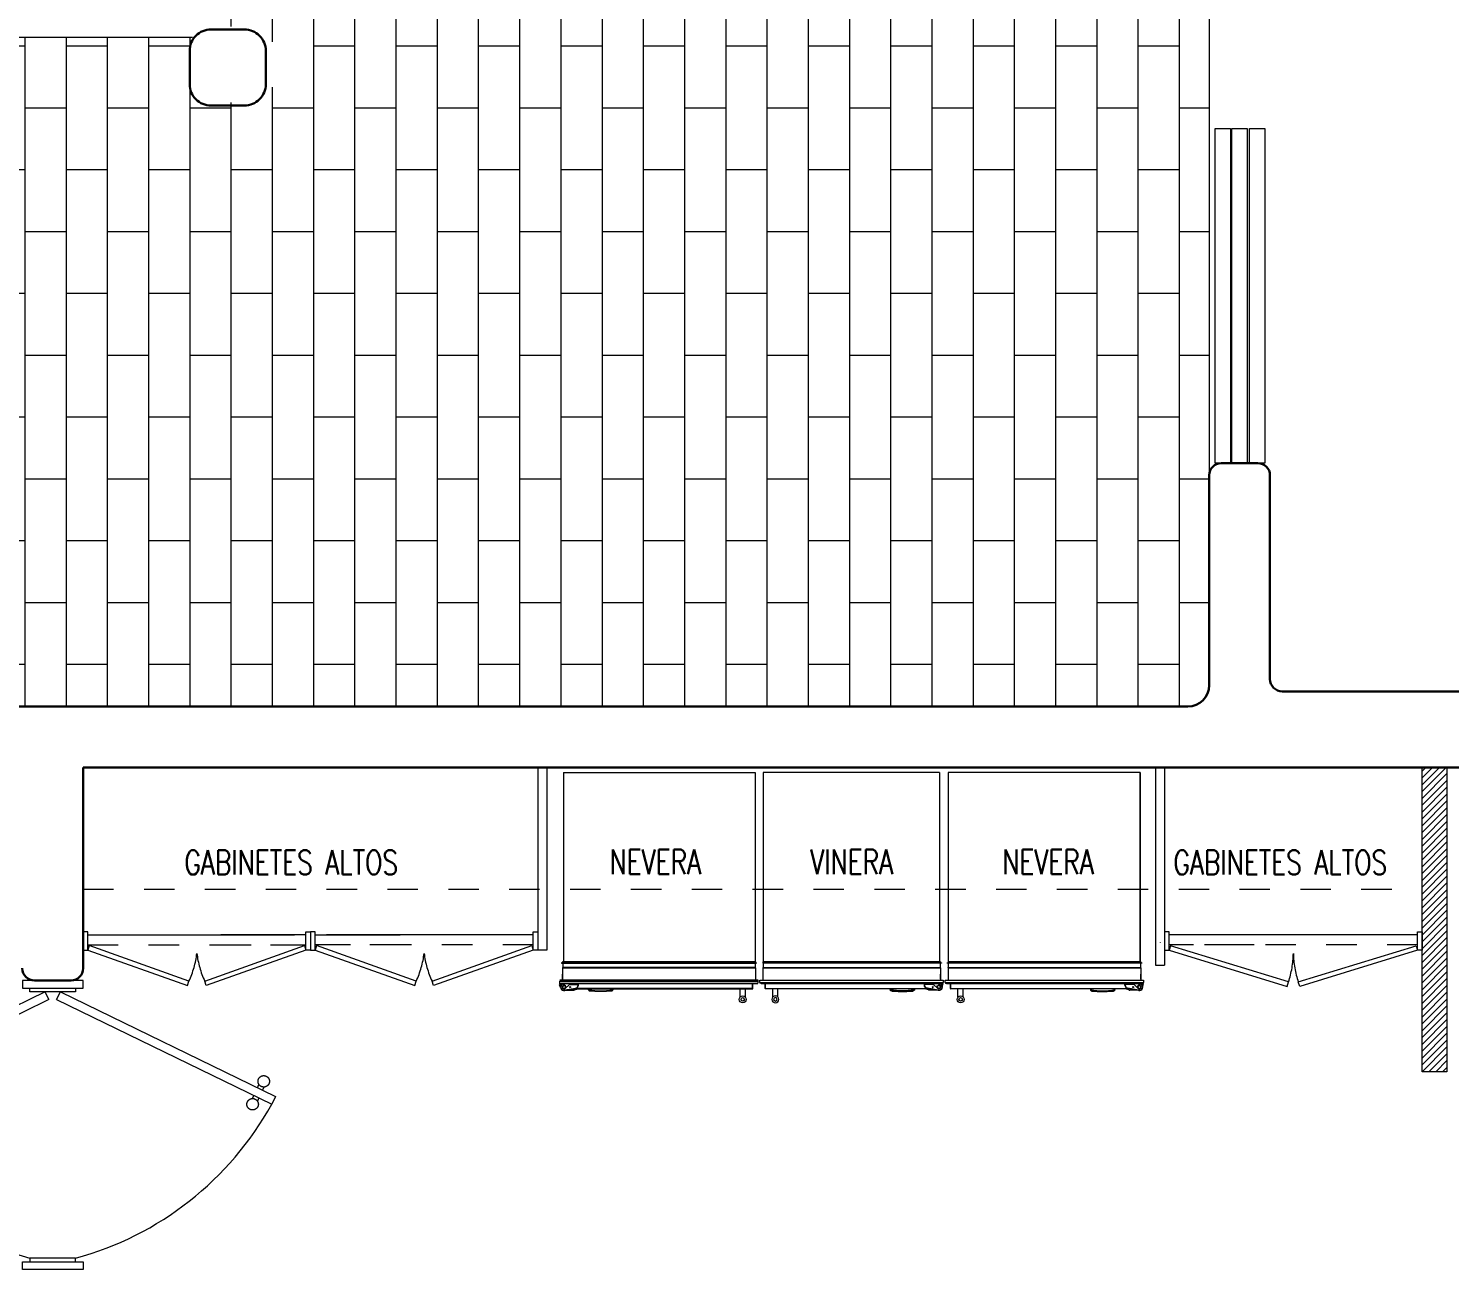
# Model space of a CAD drawing. Header units: metres. Extents: x -44 to 358, y -286 to 66.
# Drawn here: x 36.912 to 41.582, y -86.715 to -82.637 of the extents above; entities that cross this region are included whole.
import ezdxf

# ---------------------------------------------------------------- set-up
doc = ezdxf.new("R2010")
doc.units = ezdxf.units.M
doc.header["$LTSCALE"] = 0.3
doc.linetypes.add('DASHED', pattern=[0.75, 0.5, -0.25])
for name, color, linetype, lineweight in [('A-DOOR', 7, 'Continuous', 5), ('A-WALL', 7, 'Continuous', 30), ('baños', 141, 'Continuous', 0), ('Columnas', 7, 'Continuous', 18), ('MOB FIJOS', 251, 'Continuous', 0), ('MOBILIARIOS', 252, 'Continuous', 0), ('piso', 251, 'Continuous', 18), ('PLF 01', 252, 'Continuous', 9), ('PROYECCION', 9, 'DASHED', 0)]:
    doc.layers.add(name, color=color, linetype=linetype, lineweight=lineweight)
doc.layers.add('hatch piso', color=253, linetype='Continuous', lineweight=0, transparency=0.7)
doc.layers.add('TEXTOS', color=4, linetype='Continuous')
doc.styles.add('Arch-Dim', font='romans.shx', dxfattribs={"width": 0.75})

# ---------------------------------------------------------------- blocks, each defined once
blk = doc.blocks.new('A$C0952172f')
at = {"layer": 'A-DOOR'}
for p, q in [((0.569, 1.4639), (0.5435, 1.4515)), ((0.887, 0.7445), (0.5435, 1.4515)), ((0.9125, 0.7569), (0.569, 1.4639)), ((0.564, 1.4092), (0.5538, 1.4042)), ((0.5895, 1.4216), (0.5997, 1.4265)), ((0.5977, 1.4046), (0.608, 1.4096)), ((0.5723, 1.3923), (0.562, 1.3873)), ((0.887, 0.7445), (0.9125, 0.7569)), ((0.887, 0.7193), (0.5435, 0.0124)), ((0.9125, 0.707), (0.569, 0)), ((0.887, 0.7193), (0.9125, 0.707)), ((0.564, 0.0547), (0.5538, 0.0597)), ((0.5723, 0.0716), (0.562, 0.0766)), ((0.5977, 0.0592), (0.608, 0.0543)), ((0.569, 0), (0.5435, 0.0124)), ((0.5895, 0.0423), (0.5997, 0.0374))]:
    blk.add_line(p, q, dxfattribs=at)
for points in [[(0, 0.8319), (0.025, 0.8319), (0.025, 0.6319), (0, 0.6319)], [(0.0375, 0.8069), (0.025, 0.8069), (0.025, 0.6569), (0.0375, 0.6569)], [(0.9125, 0.8069), (0.925, 0.8069), (0.925, 0.6569), (0.9125, 0.6569)], [(0.95, 0.8319), (0.925, 0.8319), (0.925, 0.6319), (0.95, 0.6319)]]:
    blk.add_lwpolyline(points, close=True, dxfattribs=at)
for centre, start, end in [((1.0509, 0.5323), 118.902, 164.8359), ((1.0509, 0.9316), 195.1641, 241.098)]:
    blk.add_arc(centre, 1.05, start, end, dxfattribs=at)
for points in [[(0.5244, 1.3886), (0.5244, 1.3937), (0.5295, 1.4024), (0.5382, 1.4075), (0.5483, 1.4074), (0.557, 1.4024), (0.5621, 1.3937), (0.5621, 1.3836), (0.557, 1.3748), (0.5483, 1.3698), (0.5382, 1.3698), (0.5295, 1.3749), (0.5244, 1.3836), (0.5244, 1.3886)], [(0.5997, 1.4252), (0.5997, 1.4303), (0.6047, 1.439), (0.6135, 1.444), (0.6236, 1.444), (0.6323, 1.439), (0.6373, 1.4302), (0.6373, 1.4202), (0.6323, 1.4114), (0.6236, 1.4064), (0.6135, 1.4064), (0.6047, 1.4114), (0.5997, 1.4202), (0.5997, 1.4252)], [(0.5244, 0.0753), (0.5244, 0.0702), (0.5295, 0.0615), (0.5382, 0.0564), (0.5483, 0.0564), (0.557, 0.0615), (0.5621, 0.0702), (0.5621, 0.0803), (0.557, 0.089), (0.5483, 0.0941), (0.5382, 0.0941), (0.5295, 0.089), (0.5244, 0.0803), (0.5244, 0.0753)], [(0.5997, 0.0387), (0.5997, 0.0336), (0.6047, 0.0249), (0.6135, 0.0199), (0.6236, 0.0199), (0.6323, 0.0249), (0.6373, 0.0337), (0.6373, 0.0437), (0.6323, 0.0525), (0.6236, 0.0575), (0.6135, 0.0575), (0.6047, 0.0525), (0.5997, 0.0437), (0.5997, 0.0387)]]:
    blk.add_open_spline(points, degree=2, dxfattribs=at)
blk = doc.blocks.new('PL BASE 1N NASAS 09')
at = {"layer": 'PLF 01'}
h = blk.add_hatch(dxfattribs=at)
h.set_pattern_fill('LINE', color=256, scale=0.005, angle=45)
h.set_pattern_definition([(45, (-98.539091, -50.599719), (-0.01122532, 0.01122532), [])])
h.paths.add_polyline_path([(-99.1496, -50.4497), (-99.231, -50.4497), (-99.231, -49.4497), (-99.2199, -49.4497), (-99.1933, -49.4497), (-99.1496, -49.4497)])
at = {"layer": 'A-DOOR'}
for points in [[(-99.9113, -47.3497), (-99.8613, -47.3497), (-99.8613, -48.4497), (-99.9113, -48.4497)], [(-99.8563, -47.3497), (-99.8063, -47.3497), (-99.8063, -48.4497), (-99.8563, -48.4497)], [(-99.7983, -47.3497), (-99.7483, -47.3497), (-99.7483, -48.4497), (-99.7983, -48.4497)]]:
    blk.add_lwpolyline(points, close=True, dxfattribs=at)
at = {"layer": 'A-WALL', "transparency": 33554684}
for p, q in [((-99.8911, -48.4497), (-99.7711, -48.4497)), ((-99.8011, -48.4497), (-99.8611, -48.4497))]:
    blk.add_line(p, q, dxfattribs=at)
at = {"layer": 'A-WALL'}
for p, q in [((-99.9311, -48.4897), (-99.9311, -49.1797)), ((-99.7311, -48.4897), (-99.7311, -49.1597)), ((-99.6911, -49.1997), (-98.696, -49.1998)), ((-106.3611, -49.2497), (-100.0011, -49.2497)), ((-103.6311, -49.4497), (-103.6311, -50.1097)), ((-103.6311, -49.4497), (-99.231, -49.4497)), ((-99.231, -49.4497), (-99.0311, -49.4497)), ((-103.7911, -50.1497), (-103.6711, -50.1497))]:
    blk.add_line(p, q, dxfattribs=at)
blk.add_lwpolyline([(-103.2111, -47.2748), (-103.1011, -47.2748, 0.414214), (-103.0311, -47.2048), (-103.0311, -47.0948, 0.414214), (-103.1011, -47.0248), (-103.2111, -47.0248, 0.414214), (-103.2811, -47.0948), (-103.2811, -47.2048, 0.414214)], format="xyb", close=True, dxfattribs=at)
for centre, radius, start, end in [((-99.8911, -48.4897), 0.04, 90, 180), ((-99.7711, -48.4897), 0.04, 360, 90), ((-99.6911, -49.1597), 0.04, 180, 269.9952), ((-100.0011, -49.1797), 0.07, 270, 0), ((-103.7911, -50.1097), 0.04, 180, 270), ((-103.6711, -50.1097), 0.04, 270, 0)]:
    blk.add_arc(centre, radius, start, end, dxfattribs=at)
at = {"layer": 'MOB FIJOS'}
for p, q in [((-102.1372, -49.4497), (-102.1372, -50.0497)), ((-102.1072, -49.4497), (-102.1072, -50.0497)), ((-100.1072, -49.4497), (-100.1072, -50.0997)), ((-100.0772, -49.4497), (-100.0772, -50.0997)), ((-100.1072, -50.0997), (-100.0772, -50.0997))]:
    blk.add_line(p, q, dxfattribs=at)
at = {"layer": 'MOB FIJOS', "ltscale": 0.01}
blk.add_line((-102.1072, -50.0497), (-102.1372, -50.0497), dxfattribs=at)
at = {"layer": 'MOB FIJOS'}
for points in [[(-103.6161, -49.9897), (-103.6311, -49.9897), (-103.6311, -50.0497), (-103.6161, -50.0497)], [(-102.8992, -49.9897), (-102.8842, -49.9897), (-102.8842, -50.0497), (-102.8992, -50.0497)], [(-102.8692, -49.9897), (-102.8842, -49.9897), (-102.8842, -50.0497), (-102.8692, -50.0497)], [(-102.1522, -49.9897), (-102.1372, -49.9897), (-102.1372, -50.0497), (-102.1522, -50.0497)], [(-100.0622, -49.9897), (-100.0772, -49.9897), (-100.0772, -50.0497), (-100.0622, -50.0497)], [(-99.246, -49.9897), (-99.231, -49.9897), (-99.231, -50.0497), (-99.246, -50.0497)], [(-103.6117, -50.0353), (-103.616, -50.0497), (-103.2879, -50.1661), (-103.2837, -50.1517)], [(-102.9035, -50.0353), (-102.8993, -50.0497), (-103.2273, -50.1661), (-103.2316, -50.1517)], [(-102.8648, -50.0353), (-102.8691, -50.0497), (-102.541, -50.1661), (-102.5367, -50.1517)], [(-102.1566, -50.0353), (-102.1523, -50.0497), (-102.4804, -50.1661), (-102.4847, -50.1517)], [(-100.0575, -50.0355), (-100.0622, -50.0497), (-99.675, -50.169), (-99.6703, -50.1547)], [(-99.2508, -50.0355), (-99.2461, -50.0497), (-99.6333, -50.169), (-99.638, -50.1547)]]:
    blk.add_lwpolyline(points, close=True, dxfattribs=at)
at = {"layer": 'MOBILIARIOS'}
blk.add_line((-100.0915, -50.0255), (-100.0915, -50.0262), dxfattribs=at)
at = {"layer": 'piso'}
for p, q in [((-99.9311, -42.0097), (-99.9311, -48.4897)), ((-106.2225, -47.0498), (-103.2716, -47.0498)), ((-103.6161, -49.9997), (-102.9372, -49.9997)), ((-102.8992, -49.9997), (-103.1789, -49.9997)), ((-102.8692, -49.9997), (-102.5894, -49.9997)), ((-102.1522, -49.9997), (-102.8311, -49.9997)), ((-99.246, -49.9997), (-100.0622, -49.9997))]:
    blk.add_line(p, q, dxfattribs=at)
at = {"layer": 'PLF 01'}
blk.add_lwpolyline([(-99.1496, -49.4497), (-99.1496, -50.4497), (-99.231, -50.4497), (-99.231, -49.4497)], dxfattribs=at)
at = {"layer": 'PROYECCION', "color": 252, "linetype": 'DASHED', "ltscale": 0.1}
for p, q in [((-103.6311, -49.8497), (-99.2323, -49.8497)), ((-103.6161, -50.0331), (-102.8864, -50.0331)), ((-103.1789, -50.0331), (-102.8992, -50.0331)), ((-102.1522, -50.0331), (-102.8819, -50.0331)), ((-102.5894, -50.0331), (-102.8692, -50.0331)), ((-99.7825, -50.0331), (-100.0622, -50.0331)), ((-99.246, -50.0331), (-100.0622, -50.0331))]:
    blk.add_line(p, q, dxfattribs=at)
for centre, radius, start, end in [((-103.5483, -50.0267), 0.2927, 334.7316, 353.3114), ((-102.9669, -50.0267), 0.2927, 186.6886, 205.2684), ((-102.8014, -50.0267), 0.2927, 334.7316, 353.3114), ((-102.22, -50.0267), 0.2927, 186.6886, 205.2684), ((-99.9685, -50.055), 0.3144, 341.5016, 358.95), ((-99.3398, -50.055), 0.3144, 181.05, 198.4984)]:
    blk.add_arc(centre, radius, start, end, dxfattribs=at)
at = {"color": 1, "rotation": 90}
blk.add_blockref('A$C0952172f', (-102.9991, -51.0997), dxfattribs=at)
at = {"layer": 'TEXTOS', "char_height": 0.08, "width": 26.65337, "style": 'Arch-Dim'}
for s, insert, attachment_point in [('\\pt0.47299,2.32;GABINETES ALTOS', (-103.2984, -49.7217), 1), ('\\pt0.47299,2.32;NEVERA', (-101.9013, -49.7199), 1), ('\\pt0.47299,2.32;VINERA', (-101.2419, -49.7199), 1), ('\\pt0.47299,2.32;NEVERA', (-100.31, -49.7199), 3), ('\\pt0.47299,2.32;GABINETES ALTOS', (-100.0481, -49.7217), 1)]:
    blk.add_mtext(s, dxfattribs=dict(at, insert=insert, attachment_point=attachment_point))
blk = doc.blocks.new('A$C217258af')
at = {"layer": 'MOBILIARIOS'}
for p, q in [((0, 0.0119), (0, 0.5919)), ((0, 0.5919), (0.6225, 0.5919)), ((0.6225, 0.5925), (0.6225, 0.0094)), ((0.6227, 0.0092), (0.6227, 0.5927)), ((0.6227, 0.5927), (0.6259, 0.5927)), ((0.6259, 0.5927), (0.6259, 0.0092)), ((0.6262, 0.0094), (0.6262, 0.5925)), ((0.6264, 0.0098), (0.6264, 0.592)), ((0.6264, 0.592), (0.6415, 0.592)), ((0.6415, 0.592), (0.6415, 0.0098)), ((0.6417, 0.5925), (0.6417, 0.0094)), ((0.642, 0.0092), (0.642, 0.5927)), ((0.642, 0.5927), (0.6826, 0.5927)), ((0.6826, 0.6017), (0.6826, 0.0002)), ((0.6905, 0.6019), (0.6828, 0.6019)), ((0.6828, 0.6019), (0.6828, 0)), ((0.6905, 0.6019), (0.6828, 0.6019)), ((0.6905, 0.6019), (0.6905, 0)), ((0.694, 0.5983), (0.694, 0.0615)), ((0.7098, 0.5847), (0.694, 0.5847)), ((0.7098, 0.5839), (0.694, 0.5839)), ((0.7098, 0.5839), (0.694, 0.5839)), ((0.7098, 0.5839), (0.7098, 0.5847)), ((0.7098, 0.5839), (0.7098, 0.5839)), ((0.7098, 0.5839), (0.7098, 0.0537)), ((0.7114, 0.0451), (0.7114, 0.5831)), ((0.7115, 0.5428), (0.7115, 0.56)), ((0.7378, 0.56), (0.7115, 0.56)), ((0.7378, 0.5428), (0.7115, 0.5428)), ((0.7378, 0.5597), (0.7378, 0.56)), ((0.7378, 0.5428), (0.7378, 0.5432)), ((0.7114, 0.1746), (0.7139, 0.1746)), ((0.7138, 0.1739), (0.7114, 0.1739)), ((0.7139, 0.1746), (0.7155, 0.1746)), ((0.7166, 0.1732), (0.7146, 0.1732)), ((0.7165, 0.1729), (0.7146, 0.1729)), ((0.7114, 0.0951), (0.7138, 0.0951)), ((0.7139, 0.0945), (0.7114, 0.0945)), ((0.7139, 0.0945), (0.7154, 0.0945)), ((0.7146, 0.0961), (0.7165, 0.0961)), ((0.7146, 0.0959), (0.7166, 0.0959)), ((0.6938, 0.0615), (0.6938, 0.0608)), ((0.6989, 0.0615), (0.6938, 0.0615)), ((0.6938, 0.0608), (0.6989, 0.0608)), ((0.6938, 0.0608), (0.6938, 0.0604)), ((0.6989, 0.0604), (0.6938, 0.0604)), ((0.6938, 0.0604), (0.6938, 0.0604)), ((0.694, 0.0603), (0.6961, 0.0604)), ((0.694, 0.0603), (0.694, 0.0143)), ((0.694, 0.0592), (0.6953, 0.0592)), ((0.6961, 0.0592), (0.6953, 0.0592)), ((0.6967, 0.0592), (0.6953, 0.0592)), ((0.6989, 0.0604), (0.6961, 0.0604)), ((0.6961, 0.0604), (0.6961, 0.0592)), ((0.6967, 0.0592), (0.6961, 0.0592)), ((0.6967, 0.0592), (0.6967, 0.0592)), ((0.6967, 0.0343), (0.6967, 0.0592)), ((0.6967, 0.0343), (0.6967, 0.0592)), ((0.6989, 0.0615), (0.6989, 0.0608)), ((0.6989, 0.0604), (0.6989, 0.0604)), ((0.7154, 0.0161), (0.7091, 0.0519)), ((0.7091, 0.0519), (0.7091, 0.0519)), ((0.7154, 0.0161), (0.7091, 0.0519)), ((0.7102, 0.0521), (0.7095, 0.0519)), ((0.7095, 0.0519), (0.7158, 0.0162)), ((0.7165, 0.0163), (0.7102, 0.0521)), ((0.7149, 0.0481), (0.7114, 0.0592)), ((0, 0.012), (0.6225, 0.012)), ((0, 0.0119), (0.6225, 0.0119)), ((0.0031, 0.012), (0.0031, 0.0119)), ((0.6227, 0.0092), (0.6259, 0.0092)), ((0.6258, 0.0092), (0.6258, 0.0057)), ((0.6258, 0.0057), (0.6265, 0.0057)), ((0.6264, 0.0098), (0.6415, 0.0098)), ((0.6265, 0.0057), (0.6265, 0.0098)), ((0.642, 0.0092), (0.6826, 0.0092)), ((0.6544, 0.0092), (0.6798, 0.0092)), ((0.679, 0.0092), (0.6627, 0.0092)), ((0.6828, 0), (0.6905, 0)), ((0.6938, 0.0143), (0.6938, 0.0143)), ((0.6938, 0.0143), (0.6938, 0.0097)), ((0.6938, 0.0097), (0.6938, 0.0093)), ((0.6938, 0.0097), (0.6938, 0.0097)), ((0.6938, 0.0093), (0.6938, 0.0086)), ((0.6938, 0.0003), (0.6938, 0.0023)), ((0.694, 0.0086), (0.694, 0.0036)), ((0.6942, 0), (0.6941, 0)), ((0.7032, 0.003), (0.6942, 0)), ((0.6945, 0.0082), (0.6945, 0.0085)), ((0.6961, 0.0074), (0.6966, 0.0079)), ((0.6967, 0.0343), (0.6967, 0.0343)), ((0.697, 0.0081), (0.697, 0.0081)), ((0.7095, 0.0182), (0.6982, 0.0305)), ((0.6982, 0.0305), (0.6982, 0.0304)), ((0.7095, 0.0182), (0.6982, 0.0304)), ((0.7007, 0.0109), (0.7007, 0.0109)), ((0.7052, 0.0198), (0.7052, 0.02)), ((0.7052, 0.02), (0.7074, 0.02)), ((0.706, 0.019), (0.7074, 0.019)), ((0.7074, 0.019), (0.7074, 0.02)), ((0.7074, 0.019), (0.7087, 0.019)), ((0.7095, 0.0182), (0.7095, 0.0182)), ((0.7153, 0.0233), (0.7153, 0.0458)), ((0.7154, 0.0161), (0.7154, 0.0161)), ((0.7165, 0.0163), (0.7158, 0.0162))]:
    blk.add_line(p, q, dxfattribs=at)
at = {"layer": 'MOBILIARIOS', "flags": 128}
for points in [[(0.7098, 0.5839), (0.7101, 0.5838), (0.7102, 0.5837)], [(0.7181, 0.1718), (0.7181, 0.1718), (0.7178, 0.1721), (0.7173, 0.1725), (0.7166, 0.1731)], [(0.7183, 0.1701), (0.7183, 0.1701), (0.7183, 0.1701), (0.7183, 0.1699), (0.7183, 0.1694), (0.7185, 0.1672), (0.7189, 0.1625), (0.7191, 0.1578), (0.7194, 0.1531), (0.7196, 0.1483), (0.7198, 0.1388), (0.7197, 0.1293), (0.7195, 0.1197), (0.7193, 0.115), (0.7191, 0.1103), (0.7188, 0.1055), (0.7186, 0.1032), (0.7185, 0.1017), (0.7184, 0.1006), (0.7184, 0.0999), (0.7183, 0.0992), (0.7183, 0.099), (0.7183, 0.0989), (0.7183, 0.0989)]]:
    blk.add_lwpolyline(points, dxfattribs=at)
at = {"layer": 'MOBILIARIOS'}
for centre, radius in [((0.7458, 0.5514), 0.0114), ((0.7458, 0.5514), 0.00572), ((0.7052, 0.0343), 0.00154)]:
    blk.add_circle(centre, radius, dxfattribs=at)
for centre, radius, start, end in [((0.6227, 0.5925), 0.000229, 90, 180), ((0.6259, 0.5925), 0.000229, 0, 90), ((0.6264, 0.5923), 0.000229, 180, 270), ((0.6415, 0.5923), 0.000229, 270, 0), ((0.642, 0.5925), 0.000229, 90, 180), ((0.6828, 0.6017), 0.000229, 90, 187.4947), ((0.6905, 0.5983), 0.00357, 0, 90), ((0.7098, 0.5831), 0.00165, 0, 90), ((0.7095, 0.5813), 0.00258, 42.7885, 84.5838), ((0.7115, 0.5599), 0.000114, 90, 180), ((0.7115, 0.5429), 0.000114, 180, 270), ((0.7145, 0.1741), 0.000724, 141.7037, 199.2055), ((0.5049, 0.1345), 0.2126, 349.3283, 10.6717), ((0.7147, 0.173), 0.000179, 133.2305, 213.1311), ((0.5049, 0.1345), 0.2131, 349.6146, 10.3854), ((0.5049, 0.1345), 0.2144, 10.3852, 10.7714), ((0.7167, 0.173), 0.000145, 108.5483, 213.579), ((0.3855, 0.1345), 0.3333, 353.38, 6.62), ((0.3855, 0.1345), 0.3347, 6.1118, 6.4041), ((0.7143, 0.0949), 0.000521, 147.5924, 231.4984), ((0.7147, 0.096), 0.000204, 152.5213, 221.0822), ((0.5049, 0.1345), 0.2144, 349.228, 349.6148), ((0.7166, 0.096), 0.000132, 138.1064, 259.7663), ((-0.0117, 0.9063), 1.0896, 311.9454, 312.0483), ((0.3855, 0.1345), 0.3347, 353.5959, 353.8866), ((0.6989, 0.0501), 0.0114, 10.0174, 90), ((0.6989, 0.0501), 0.0108, 10.0174, 90), ((0.6989, 0.0501), 0.0103, 10.0174, 90), ((0.6989, 0.0501), 0.0103, 10.0174, 90), ((0.7074, 0.0458), 0.00787, 0, 17.4622), ((0.6227, 0.0094), 0.000229, 180, 270), ((0.6259, 0.0094), 0.000229, 270, 360), ((0.6264, 0.0096), 0.000229, 90, 180), ((0.6415, 0.0096), 0.000229, 360, 90), ((0.642, 0.0094), 0.000229, 180, 270), ((0.6627, 0.0095), 0.000343, 265.8847, 270), ((0.679, 0.0095), 0.000343, 270, 274.1153), ((0.6828, 0.0002), 0.000229, 172.5053, 270), ((0.6905, 0.0036), 0.00357, 270, 0), ((0.6938, 0.0057), 0.00857, 36.8699, 90), ((0.6938, 0.0057), 0.00399, 36.8699, 90), ((0.6938, 0.0057), 0.00401, 36.8699, 90), ((0.6938, 0.0057), 0.00355, 36.8699, 90), ((0.6938, 0.0057), 0.00286, 36.8699, 90), ((0.6941, 0.0003), 0.000343, 180, 270), ((0.6938, 0.0057), 0.00858, 36.8699, 88.5484), ((0.6941, 0.0082), 0.000343, 267.6053, 0), ((0.7052, 0.0143), 0.0114, 216.8699, 10.0174), ((0.7052, 0.0143), 0.0108, 216.8699, 10.0174), ((0.7024, 0.0343), 0.00571, 180, 222.6072), ((0.7024, 0.0343), 0.00572, 180, 222.6072), ((0.7052, 0.0143), 0.0103, 216.8699, 10.0174), ((0.7052, 0.0143), 0.0103, 216.8699, 10.0174), ((0.7052, 0.0143), 0.00608, 62.2819, 201.819), ((0.7052, 0.0143), 0.00572, 90, 216.8699), ((0.7052, 0.0143), 0.00501, 90, 69.4022), ((0.7052, 0.0143), 0.00573, 216.8699, 42.6072), ((0.7052, 0.0143), 0.00572, 216.8699, 42.6072), ((0.706, 0.0198), 0.000801, 180, 270), ((0.7052, 0.0143), 0.00572, 42.6072, 55.0848)]:
    blk.add_arc(centre, radius, start, end, dxfattribs=at)
blk = doc.blocks.new('A$C74a5ad94')
at = {"layer": 'hatch piso'}
h = blk.add_hatch(dxfattribs=at)
h.set_pattern_fill('AR-BRSTD', color=256, scale=0.002, angle=-90)
h.set_pattern_definition([(270, (-39.51174, 199.95658), (0.1354836, -2e-17), []), (0, (-39.51174, 199.95658), (0.1354836, 0.2032), [0.1354836, -0.1354836])])
edge = h.paths.add_edge_path()
edge.add_line((31.5646, 15.0946), (32.4646, 15.0946))
edge.add_line((32.4646, 15.0946), (32.4646, 16.3946))
edge.add_line((32.4646, 16.3946), (25.7672, 16.3946))
edge.add_line((25.7672, 16.3946), (25.7672, 16.2196))
edge.add_line((25.7672, 16.2196), (25.6172, 16.2196))
edge.add_line((25.6172, 16.2196), (25.6172, 16.4001))
edge.add_line((25.6172, 16.4001), (23.822, 16.4001))
edge.add_line((23.822, 16.4001), (23.822, 14.8946))
edge.add_line((23.822, 14.8946), (25.0598, 14.8946))
edge.add_arc((25.1096, 14.9438), 0.07, 180, 224.6727, ccw=False)
edge.add_line((25.0396, 14.9438), (25.0396, 15.0538))
edge.add_arc((25.1096, 15.0538), 0.07, 90, 180, ccw=False)
edge.add_line((25.1096, 15.1238), (25.2196, 15.1238))
edge.add_arc((25.2196, 15.0538), 0.07, 0, 90, ccw=False)
edge.add_line((25.2896, 15.0538), (25.2896, 14.9438))
edge.add_arc((25.2196, 14.9438), 0.07, -44.6727, 0, ccw=False)
edge.add_line((25.2694, 14.8946), (28.2598, 14.8946))
edge.add_arc((28.3096, 14.9438), 0.07, 180, 224.6728, ccw=False)
edge.add_line((28.2396, 14.9438), (28.2396, 15.0538))
edge.add_arc((28.3096, 15.0538), 0.07, 90, 180, ccw=False)
edge.add_line((28.3096, 15.1238), (28.4196, 15.1238))
edge.add_arc((28.4196, 15.0538), 0.07, 0, 90, ccw=False)
edge.add_line((28.4896, 15.0538), (28.4896, 14.9438))
edge.add_arc((28.4196, 14.9438), 0.07, -90, 0, ccw=False)
edge.add_line((28.4196, 14.8738), (28.3096, 14.8738))
edge.add_arc((28.3096, 14.9438), 0.07, 229.9948, 270, ccw=False)
edge.add_line((28.2646, 14.8902), (28.2646, 12.9185))
edge.add_arc((28.3096, 12.8649), 0.07, 90, 130.0052, ccw=False)
edge.add_line((28.3096, 12.9349), (28.4196, 12.9349))
edge.add_arc((28.4196, 12.8649), 0.07, 0, 90, ccw=False)
edge.add_line((28.4896, 12.8649), (28.4896, 12.7549))
edge.add_arc((28.4196, 12.7549), 0.07, -90, 0, ccw=False)
edge.add_line((28.4196, 12.6849), (28.3096, 12.6849))
edge.add_arc((28.3096, 12.7549), 0.07, 229.9948, 270, ccw=False)
edge.add_line((28.2646, 12.7013), (28.2646, 9.1185))
edge.add_arc((28.3096, 9.0649), 0.07, 90, 130.0052, ccw=False)
edge.add_line((28.3096, 9.1349), (28.4196, 9.1349))
edge.add_arc((28.4196, 9.0649), 0.07, 0, 90, ccw=False)
edge.add_line((28.4896, 9.0649), (28.4896, 8.9549))
edge.add_arc((28.4196, 8.9549), 0.07, -90, 0, ccw=False)
edge.add_line((28.4196, 8.8849), (28.3096, 8.8849))
edge.add_arc((28.3096, 8.9549), 0.07, 180, 270, ccw=False)
edge.add_line((28.2396, 8.9549), (28.2396, 9.0649))
edge.add_arc((28.3096, 9.0649), 0.07, 149.8481, 180, ccw=False)
edge.add_line((28.2491, 9.1), (25.2732, 9.1))
edge.add_arc((25.2196, 9.055), 0.07, 0, 40.0052, ccw=False)
edge.add_line((25.2896, 9.055), (25.2896, 8.945))
edge.add_arc((25.2196, 8.945), 0.07, -90, 0, ccw=False)
edge.add_line((25.2196, 8.875), (25.1096, 8.875))
edge.add_arc((25.1096, 8.945), 0.07, 180, 270, ccw=False)
edge.add_line((25.0396, 8.945), (25.0396, 9.055))
edge.add_arc((25.1096, 9.055), 0.07, 139.9948, 180, ccw=False)
edge.add_line((25.056, 9.1), (19.6704, 9.1))
edge.add_arc((19.6168, 9.055), 0.07, 0, 40.0052, ccw=False)
edge.add_line((19.6868, 9.055), (19.6868, 8.945))
edge.add_arc((19.6168, 8.945), 0.07, -90, 0, ccw=False)
edge.add_line((19.6168, 8.875), (19.5068, 8.875))
edge.add_arc((19.5068, 8.945), 0.07, 180, 270, ccw=False)
edge.add_line((19.4368, 8.945), (19.4368, 9.055))
edge.add_arc((19.5068, 9.055), 0.07, 139.9948, 180, ccw=False)
edge.add_line((19.4532, 9.1), (15.6646, 9.1))
edge.add_line((15.6646, 9.1), (15.6646, 8.9))
edge.add_line((15.6646, 8.9), (13.5646, 8.9))
edge.add_line((13.5646, 8.9), (13.5646, 7.3001))
edge.add_line((13.5646, 7.3001), (17.0646, 7.3001))
edge.add_line((17.0646, 7.3001), (17.0646, 6.9001))
edge.add_line((17.0646, 6.9001), (31.5646, 6.9001))
edge.add_line((31.5646, 6.9001), (31.5646, 15.0946))
at = {"layer": 'MOBILIARIOS'}
for p, q in [((29.4426, 6.6834), (30.0726, 6.6834)), ((29.4426, 6.6834), (29.4426, 6.0612)), ((29.4427, 6.6803), (29.4426, 6.6803)), ((29.4427, 6.6834), (29.4427, 6.0612)), ((30.0726, 6.6834), (30.0726, 6.0612)), ((31.3375, 6.6834), (30.7075, 6.6834)), ((30.7075, 6.6834), (30.7075, 6.0612)), ((31.3374, 6.6834), (31.3374, 6.0612)), ((31.3374, 6.6803), (31.3375, 6.6803)), ((31.3375, 6.6834), (31.3375, 6.0612)), ((29.4364, 6.0579), (29.4364, 6.0572)), ((29.4399, 6.0579), (29.4364, 6.0579)), ((29.4364, 6.0572), (29.4406, 6.0572)), ((29.4399, 6.061), (30.0734, 6.061)), ((29.4399, 6.061), (29.4399, 6.0578)), ((30.0734, 6.0578), (29.4399, 6.0578)), ((29.4399, 6.0418), (30.0734, 6.0418)), ((29.4399, 6.0418), (29.4399, 6.0011)), ((29.4399, 6.0293), (29.4399, 6.0039)), ((30.0732, 6.0612), (29.4401, 6.0612)), ((29.4401, 6.0575), (30.0732, 6.0575)), ((30.0732, 6.042), (29.4401, 6.042)), ((29.4406, 6.0573), (30.0728, 6.0573)), ((29.4406, 6.0573), (29.4406, 6.0422)), ((30.0728, 6.0422), (29.4406, 6.0422)), ((30.0728, 6.0573), (30.0728, 6.0422)), ((30.0728, 6.0572), (30.0768, 6.0572)), ((30.0734, 6.061), (30.0734, 6.0578)), ((30.0768, 6.0579), (30.0734, 6.0579)), ((30.0734, 6.0418), (30.0734, 6.0011)), ((30.7032, 6.0579), (30.7066, 6.0579)), ((30.7073, 6.0572), (30.7032, 6.0572)), ((31.3402, 6.061), (30.7066, 6.061)), ((30.7066, 6.061), (30.7066, 6.0578)), ((30.7066, 6.0578), (31.3402, 6.0578)), ((31.3402, 6.0418), (30.7066, 6.0418)), ((30.7066, 6.0418), (30.7066, 6.0011)), ((30.7069, 6.0612), (31.34, 6.0612)), ((31.34, 6.0575), (30.7069, 6.0575)), ((30.7069, 6.042), (31.34, 6.042)), ((31.3395, 6.0573), (30.7073, 6.0573)), ((30.7073, 6.0573), (30.7073, 6.0422)), ((30.7073, 6.0422), (31.3395, 6.0422)), ((31.3395, 6.0573), (31.3395, 6.0422)), ((31.3437, 6.0572), (31.3395, 6.0572)), ((31.3402, 6.061), (31.3402, 6.0578)), ((31.3402, 6.0579), (31.3437, 6.0579)), ((31.3402, 6.0418), (31.3402, 6.0011)), ((31.3402, 6.0293), (31.3402, 6.0039)), ((31.3437, 6.0579), (31.3437, 6.0572)), ((30.0819, 5.9971), (29.43, 5.9971)), ((29.43, 5.9971), (29.43, 5.9894)), ((30.0819, 5.9894), (29.43, 5.9894)), ((29.433, 5.9767), (29.43, 5.9857)), ((29.43, 5.9857), (29.43, 5.9857)), ((30.0824, 6.0011), (29.4309, 6.0011)), ((29.4311, 5.9899), (29.4331, 5.9899)), ((29.4393, 5.9897), (29.4343, 5.9897)), ((29.4381, 5.9876), (29.4386, 5.9871)), ((29.4388, 5.9867), (29.4388, 5.9867)), ((29.4389, 5.9892), (29.4392, 5.9892)), ((29.44, 5.9899), (29.4393, 5.9899)), ((29.4399, 6.0047), (29.4399, 6.0211)), ((29.4404, 5.9899), (29.44, 5.9899)), ((29.4404, 5.9899), (29.4404, 5.9899)), ((29.445, 5.9899), (29.4404, 5.9899)), ((29.4416, 5.983), (29.4416, 5.983)), ((29.445, 5.9899), (29.445, 5.9899)), ((29.4911, 5.9897), (29.445, 5.9897)), ((29.4489, 5.9742), (29.4612, 5.9855)), ((29.4489, 5.9742), (29.4612, 5.9855)), ((29.4505, 5.9785), (29.4507, 5.9785)), ((29.4507, 5.9785), (29.4507, 5.9764)), ((29.4612, 5.9855), (29.4612, 5.9855)), ((29.465, 5.987), (29.4899, 5.987)), ((29.465, 5.987), (29.465, 5.987)), ((29.465, 5.987), (29.4899, 5.987)), ((29.4899, 5.9897), (29.4899, 5.9884)), ((29.4899, 5.9876), (29.4899, 5.9884)), ((29.4899, 5.987), (29.4899, 5.9884)), ((29.4911, 5.9876), (29.4899, 5.9876)), ((29.4899, 5.987), (29.4899, 5.9876)), ((29.4899, 5.987), (29.4899, 5.987)), ((29.491, 5.9897), (29.4911, 5.9876)), ((29.4911, 5.9848), (29.4911, 5.9899)), ((29.4915, 5.9899), (29.4911, 5.9899)), ((29.4911, 5.9899), (29.4911, 5.9899)), ((29.4911, 5.9848), (29.4911, 5.9876)), ((29.4911, 5.9848), (29.4911, 5.9848)), ((29.4915, 5.9899), (29.4915, 5.9848)), ((29.4922, 5.9899), (29.4915, 5.9899)), ((29.4922, 5.9848), (29.4915, 5.9848)), ((29.4922, 5.9848), (29.4922, 5.9899)), ((30.079, 5.9897), (29.4922, 5.9897)), ((30.0646, 5.9739), (30.0646, 5.9897)), ((30.0646, 5.9739), (30.0646, 5.9897)), ((30.0654, 5.9739), (30.0654, 5.9897)), ((30.0826, 5.9933), (30.0826, 6.0009)), ((30.6975, 6.0009), (31.3494, 6.0009)), ((30.6975, 5.9933), (30.6975, 6.0009)), ((30.6975, 5.9933), (31.3494, 5.9933)), ((30.6977, 6.0011), (31.3491, 6.0011)), ((30.7011, 5.9897), (31.2879, 5.9897)), ((30.7147, 5.9739), (30.7147, 5.9897)), ((30.7155, 5.9739), (30.7155, 5.9897)), ((30.7155, 5.9739), (30.7155, 5.9897)), ((31.2879, 5.9899), (31.2886, 5.9899)), ((31.2879, 5.9848), (31.2879, 5.9899)), ((31.2879, 5.9848), (31.2886, 5.9848)), ((31.2886, 5.9899), (31.2886, 5.9848)), ((31.2886, 5.9899), (31.289, 5.9899)), ((31.289, 5.9848), (31.289, 5.9899)), ((31.289, 5.9899), (31.289, 5.9899)), ((31.289, 5.9897), (31.289, 5.9876)), ((31.289, 5.9897), (31.3351, 5.9897)), ((31.289, 5.9848), (31.289, 5.9876)), ((31.289, 5.9876), (31.2901, 5.9876)), ((31.289, 5.9848), (31.289, 5.9848)), ((31.2901, 5.9897), (31.2902, 5.9884)), ((31.2901, 5.9876), (31.2902, 5.9884)), ((31.2901, 5.987), (31.2901, 5.9876)), ((31.2901, 5.987), (31.2902, 5.987)), ((31.3151, 5.987), (31.2901, 5.987)), ((31.2902, 5.987), (31.2902, 5.9884)), ((31.3151, 5.987), (31.2902, 5.987)), ((31.3151, 5.987), (31.3151, 5.987)), ((31.3312, 5.9742), (31.3189, 5.9855)), ((31.3189, 5.9855), (31.3189, 5.9855)), ((31.3312, 5.9742), (31.3189, 5.9855)), ((31.3296, 5.9785), (31.3293, 5.9785)), ((31.3293, 5.9785), (31.3293, 5.9764)), ((31.3351, 5.9899), (31.3351, 5.9899)), ((31.3351, 5.9899), (31.3396, 5.9899)), ((31.3385, 5.983), (31.3385, 5.983)), ((31.3396, 5.9899), (31.3397, 5.9899)), ((31.3397, 5.9899), (31.3401, 5.9899)), ((31.3401, 5.9899), (31.3408, 5.9899)), ((31.3402, 6.0047), (31.3402, 6.0211)), ((31.3408, 5.9897), (31.3458, 5.9897)), ((31.3412, 5.9892), (31.3409, 5.9892)), ((31.3413, 5.9867), (31.3412, 5.9867)), ((31.3419, 5.9876), (31.3415, 5.9871)), ((31.3463, 5.9805), (31.3494, 5.9895)), ((31.349, 5.9899), (31.347, 5.9899)), ((31.3494, 6.0009), (31.3494, 5.9933)), ((31.3494, 5.9895), (31.3494, 5.9896)), ((29.4468, 5.9683), (29.4826, 5.9746)), ((29.4468, 5.9683), (29.4826, 5.9746)), ((29.4468, 5.9683), (29.4468, 5.9683)), ((29.4826, 5.9742), (29.4469, 5.9679)), ((29.447, 5.9672), (29.4469, 5.9679)), ((29.447, 5.9672), (29.4828, 5.9735)), ((29.4489, 5.9742), (29.4489, 5.9742)), ((29.4497, 5.9777), (29.4497, 5.9764)), ((29.4497, 5.9764), (29.4497, 5.975)), ((29.4497, 5.9764), (29.4507, 5.9764)), ((29.454, 5.9684), (29.4765, 5.9684)), ((29.4758, 5.9723), (30.0638, 5.9723)), ((29.4788, 5.9688), (29.4899, 5.9723)), ((29.4826, 5.9746), (29.4826, 5.9746)), ((29.4828, 5.9735), (29.4826, 5.9742)), ((30.0646, 5.9739), (29.4844, 5.9739)), ((29.5252, 5.9698), (29.5252, 5.9723)), ((29.5252, 5.9698), (29.5252, 5.9683)), ((29.5259, 5.9723), (29.5259, 5.9699)), ((29.5266, 5.9691), (29.5266, 5.9671)), ((29.5268, 5.9692), (29.5268, 5.9672)), ((29.6036, 5.9672), (29.6036, 5.9692)), ((29.6039, 5.9671), (29.6039, 5.9691)), ((29.6046, 5.9699), (29.6046, 5.9723)), ((29.6053, 5.9723), (29.6053, 5.9698)), ((29.6053, 5.9698), (29.6053, 5.9682)), ((30.0235, 5.9722), (30.0407, 5.9722)), ((30.0235, 5.9459), (30.0235, 5.9722)), ((30.0235, 5.9459), (30.0239, 5.9459)), ((30.0404, 5.9459), (30.0407, 5.9459)), ((30.0407, 5.9459), (30.0407, 5.9722)), ((30.0646, 5.9739), (30.0654, 5.9739)), ((30.0646, 5.9739), (30.0646, 5.9739)), ((30.7155, 5.9739), (30.7147, 5.9739)), ((30.7155, 5.9739), (30.7155, 5.9739)), ((30.7155, 5.9739), (31.2957, 5.9739)), ((31.3043, 5.9723), (30.7163, 5.9723)), ((30.7565, 5.9722), (30.7394, 5.9722)), ((30.7394, 5.9459), (30.7394, 5.9722)), ((30.7397, 5.9459), (30.7394, 5.9459)), ((30.7565, 5.9459), (30.7562, 5.9459)), ((30.7565, 5.9459), (30.7565, 5.9722)), ((31.1748, 5.9723), (31.1748, 5.9698)), ((31.1748, 5.9698), (31.1748, 5.9682)), ((31.1755, 5.9699), (31.1755, 5.9723)), ((31.1762, 5.9671), (31.1762, 5.9691)), ((31.1764, 5.9672), (31.1764, 5.9692)), ((31.2533, 5.9692), (31.2533, 5.9672)), ((31.2535, 5.9691), (31.2535, 5.9671)), ((31.2542, 5.9723), (31.2542, 5.9699)), ((31.2549, 5.9698), (31.2549, 5.9723)), ((31.2549, 5.9698), (31.2549, 5.9683)), ((31.3012, 5.9688), (31.2902, 5.9723)), ((31.2973, 5.9735), (31.2974, 5.9742)), ((31.3331, 5.9672), (31.2973, 5.9735)), ((31.2974, 5.9742), (31.3332, 5.9679)), ((31.3333, 5.9683), (31.2975, 5.9746)), ((31.2975, 5.9746), (31.2975, 5.9746)), ((31.3333, 5.9683), (31.2975, 5.9746)), ((31.326, 5.9684), (31.3036, 5.9684)), ((31.3304, 5.9764), (31.3294, 5.9764)), ((31.3304, 5.9777), (31.3304, 5.9764)), ((31.3304, 5.9764), (31.3304, 5.975)), ((31.3312, 5.9742), (31.3312, 5.9742)), ((31.3331, 5.9672), (31.3332, 5.9679)), ((31.3333, 5.9683), (31.3333, 5.9683))]:
    blk.add_line(p, q, dxfattribs=at)
at = {"layer": 'MOBILIARIOS', "flags": 128}
for points in [[(29.6008, 5.9654), (29.6009, 5.9654), (29.6008, 5.9654), (29.6006, 5.9654), (29.6001, 5.9654), (29.5979, 5.9652), (29.5932, 5.9649), (29.5885, 5.9646), (29.5838, 5.9643), (29.579, 5.9642), (29.5695, 5.9639), (29.56, 5.964), (29.5504, 5.9642), (29.5457, 5.9644), (29.541, 5.9646), (29.5363, 5.9649), (29.5339, 5.9651), (29.5324, 5.9652), (29.5313, 5.9653), (29.5306, 5.9653), (29.5299, 5.9654), (29.5297, 5.9654), (29.5296, 5.9654), (29.5296, 5.9654)], [(29.6025, 5.9656), (29.6025, 5.9656), (29.6028, 5.9659), (29.6032, 5.9664), (29.6039, 5.9671)], [(30.0646, 5.9739), (30.0645, 5.9736), (30.0644, 5.9735)], [(30.7155, 5.9739), (30.7155, 5.9736), (30.7156, 5.9735)], [(31.1775, 5.9656), (31.1776, 5.9656), (31.1773, 5.9659), (31.1769, 5.9664), (31.1762, 5.9671)], [(31.1792, 5.9654), (31.1792, 5.9654), (31.1793, 5.9654), (31.1795, 5.9654), (31.18, 5.9654), (31.1822, 5.9652), (31.1869, 5.9649), (31.1916, 5.9646), (31.1963, 5.9643), (31.2011, 5.9642), (31.2106, 5.9639), (31.2201, 5.964), (31.2296, 5.9642), (31.2344, 5.9644), (31.2391, 5.9646), (31.2438, 5.9649), (31.2462, 5.9651), (31.2477, 5.9652), (31.2488, 5.9653), (31.2495, 5.9653), (31.2501, 5.9654), (31.2503, 5.9654), (31.2505, 5.9654), (31.2505, 5.9654)]]:
    blk.add_lwpolyline(points, dxfattribs=at)
at = {"layer": 'MOBILIARIOS'}
for centre, radius in [((29.465, 5.9785), 0.00154), ((31.315, 5.9785), 0.00154), ((30.0321, 5.938), 0.0114), ((30.0321, 5.938), 0.00572), ((30.748, 5.938), 0.0114), ((30.748, 5.938), 0.00572)]:
    blk.add_circle(centre, radius, dxfattribs=at)
for centre, radius, start, end in [((29.4401, 6.061), 0.000229, 90, 180), ((29.4401, 6.0578), 0.000229, 180, 270), ((29.4401, 6.0418), 0.000229, 90, 180), ((29.4403, 6.0573), 0.000229, 0, 90), ((29.4403, 6.0422), 0.000229, 270, 0), ((30.073, 6.0573), 0.000229, 90, 180), ((30.073, 6.0422), 0.000229, 180, 270), ((30.0732, 6.061), 0.000229, 0, 90), ((30.0732, 6.0578), 0.000229, 270, 0), ((30.0732, 6.0418), 0.000229, 0, 90), ((30.7069, 6.061), 0.000229, 90, 180), ((30.7069, 6.0578), 0.000229, 180, 270), ((30.7069, 6.0418), 0.000229, 90, 180), ((30.7071, 6.0573), 0.000229, 0, 90), ((30.7071, 6.0422), 0.000229, 270, 0), ((31.3398, 6.0573), 0.000229, 90, 180), ((31.3398, 6.0422), 0.000229, 180, 270), ((31.34, 6.061), 0.000229, 0, 90), ((31.34, 6.0578), 0.000229, 270, 0), ((31.34, 6.0418), 0.000229, 0, 90), ((29.4302, 5.9971), 0.000229, 82.5053, 180), ((29.4335, 5.9894), 0.00357, 180, 270), ((29.4303, 5.9857), 0.000343, 90, 180), ((29.445, 5.9785), 0.0114, 126.8699, 280.0174), ((29.445, 5.9785), 0.0108, 126.8699, 280.0174), ((29.445, 5.9785), 0.0103, 126.8699, 280.0174), ((29.445, 5.9785), 0.0103, 126.8699, 280.0174), ((29.4364, 5.9899), 0.00286, 306.8699, 0), ((29.4364, 5.9899), 0.00355, 306.8699, 0), ((29.4389, 5.9896), 0.000343, 177.6053, 270), ((29.4364, 5.9899), 0.00399, 306.8699, 0), ((29.4364, 5.9899), 0.00401, 306.8699, 0), ((29.445, 5.9785), 0.00573, 126.8699, 312.6072), ((29.445, 5.9785), 0.00572, 126.8699, 312.6072), ((29.4402, 6.0211), 0.000343, 175.8847, 180), ((29.4402, 6.0047), 0.000343, 180, 184.1153), ((29.445, 5.9785), 0.00501, 0, 339.4022), ((29.4364, 5.9899), 0.00857, 306.8699, 0), ((29.4364, 5.9899), 0.00858, 306.8699, 358.5484), ((29.445, 5.9785), 0.00572, 0, 126.8699), ((29.445, 5.9785), 0.00608, 332.2819, 111.819), ((29.4505, 5.9777), 0.000801, 90, 180), ((29.465, 5.9813), 0.00571, 90, 132.6072), ((29.465, 5.9813), 0.00572, 90, 132.6072), ((29.4808, 5.9848), 0.0108, 280.0174, 0), ((29.4808, 5.9848), 0.0103, 280.0174, 0), ((29.4808, 5.9848), 0.0103, 280.0174, 0), ((29.4808, 5.9848), 0.0114, 280.0174, 0), ((30.079, 5.9933), 0.00357, 270, 0), ((30.0824, 6.0009), 0.000229, 0, 97.4947), ((30.6977, 6.0009), 0.000229, 82.5053, 180), ((30.7011, 5.9933), 0.00357, 180, 270), ((31.2993, 5.9848), 0.0114, 180, 259.9826), ((31.2993, 5.9848), 0.0108, 180, 259.9826), ((31.2993, 5.9848), 0.0103, 180, 259.9826), ((31.2993, 5.9848), 0.0103, 180, 259.9826), ((31.3151, 5.9813), 0.00571, 47.3928, 90), ((31.3151, 5.9813), 0.00572, 47.3928, 90), ((31.3351, 5.9785), 0.00608, 68.181, 207.7181), ((31.3351, 5.9785), 0.00572, 53.1301, 180), ((31.3296, 5.9777), 0.000801, 0, 90), ((31.3351, 5.9785), 0.00501, 200.5978, 180), ((31.3351, 5.9785), 0.00573, 227.3928, 53.1301), ((31.3351, 5.9785), 0.00572, 227.3928, 53.1301), ((31.3351, 5.9785), 0.0114, 259.9826, 53.1301), ((31.3351, 5.9785), 0.0108, 259.9826, 53.1301), ((31.3351, 5.9785), 0.0103, 259.9826, 53.1301), ((31.3351, 5.9785), 0.0103, 259.9826, 53.1301), ((31.3436, 5.9899), 0.00857, 180, 233.1301), ((31.3436, 5.9899), 0.00858, 181.4516, 233.1301), ((31.3436, 5.9899), 0.00401, 180, 233.1301), ((31.3436, 5.9899), 0.00399, 180, 233.1301), ((31.3436, 5.9899), 0.00355, 180, 233.1301), ((31.3399, 6.0211), 0.000343, 0, 4.1153), ((31.3399, 6.0047), 0.000343, 355.8847, 0), ((31.3436, 5.9899), 0.00286, 180, 233.1301), ((31.3412, 5.9896), 0.000343, 270, 2.3947), ((31.3458, 5.9933), 0.00357, 270, 0), ((31.349, 5.9896), 0.000343, 0, 90), ((31.3491, 6.0009), 0.000229, 0, 97.4947), ((29.445, 5.9785), 0.00572, 312.6072, 325.0848), ((29.4765, 5.9763), 0.00787, 270, 287.4622), ((29.5652, 6.1788), 0.2144, 259.228, 259.6148), ((29.5256, 5.9694), 0.000521, 57.5924, 141.4984), ((29.5652, 6.1788), 0.2126, 259.3283, 280.6717), ((29.5267, 5.969), 0.000204, 62.5213, 131.0822), ((29.5267, 5.9671), 0.000132, 48.1064, 169.7663), ((30.337, 6.6954), 1.0896, 221.9454, 222.0483), ((29.5652, 6.1788), 0.2131, 259.6146, 280.3854), ((29.5652, 6.2982), 0.3333, 263.38, 276.62), ((29.5652, 6.2982), 0.3347, 263.5959, 263.8866), ((29.5652, 6.2982), 0.3347, 276.1118, 276.4041), ((29.6037, 5.969), 0.000179, 43.2305, 123.1311), ((29.6037, 5.967), 0.000145, 18.5483, 123.579), ((29.5652, 6.1788), 0.2144, 280.3852, 280.7714), ((29.6048, 5.9692), 0.000724, 51.7037, 109.2055), ((30.0237, 5.9722), 0.000114, 90, 180), ((30.0406, 5.9722), 0.000114, 0, 90), ((30.062, 5.9742), 0.00258, 312.7885, 354.5838), ((30.0638, 5.9739), 0.00165, 270, 0), ((30.7163, 5.9739), 0.00165, 180, 270), ((30.7181, 5.9742), 0.00258, 185.4162, 227.2115), ((30.7395, 5.9722), 0.000114, 90, 180), ((30.7564, 5.9722), 0.000114, 0, 90), ((31.1753, 5.9692), 0.000724, 70.7945, 128.2963), ((31.2149, 6.1788), 0.2144, 259.2286, 259.6148), ((31.2149, 6.1788), 0.2126, 259.3283, 280.6717), ((31.1763, 5.969), 0.000179, 56.8689, 136.7695), ((31.1764, 5.967), 0.000145, 56.421, 161.4517), ((31.2149, 6.1788), 0.2131, 259.6146, 280.3854), ((31.2149, 6.2982), 0.3333, 263.38, 276.62), ((31.2149, 6.2982), 0.3347, 263.5959, 263.8882), ((31.2149, 6.2982), 0.3347, 276.1134, 276.4041), ((30.4431, 6.6954), 1.0896, 317.9517, 318.0546), ((31.2534, 5.969), 0.000204, 48.9178, 117.4787), ((31.2534, 5.9671), 0.000132, 10.2337, 131.8936), ((31.2149, 6.1788), 0.2144, 280.3852, 280.772), ((31.2545, 5.9694), 0.000521, 38.5016, 122.4076), ((31.3036, 5.9763), 0.00787, 252.5378, 270), ((31.3351, 5.9785), 0.00572, 214.9152, 227.3928)]:
    blk.add_arc(centre, radius, start, end, dxfattribs=at)
at = {"layer": 'baños'}
blk.add_blockref('PL BASE 1N NASAS 09', (131.4957, 56.1498), dxfattribs=at)
at = {"layer": 'MOBILIARIOS', "xscale": -1, "rotation": 90}
blk.add_blockref('A$C217258af', (30.6906, 6.6838), dxfattribs=at)

msp = doc.modelspace()

# ---------------------------------------------------------------- block references
at = {"layer": 'Columnas', "ltscale": 0.2}
msp.add_blockref('A$C74a5ad94', (9.2272544, -91.7655679), dxfattribs=at)

doc.saveas('drawing.dxf')
